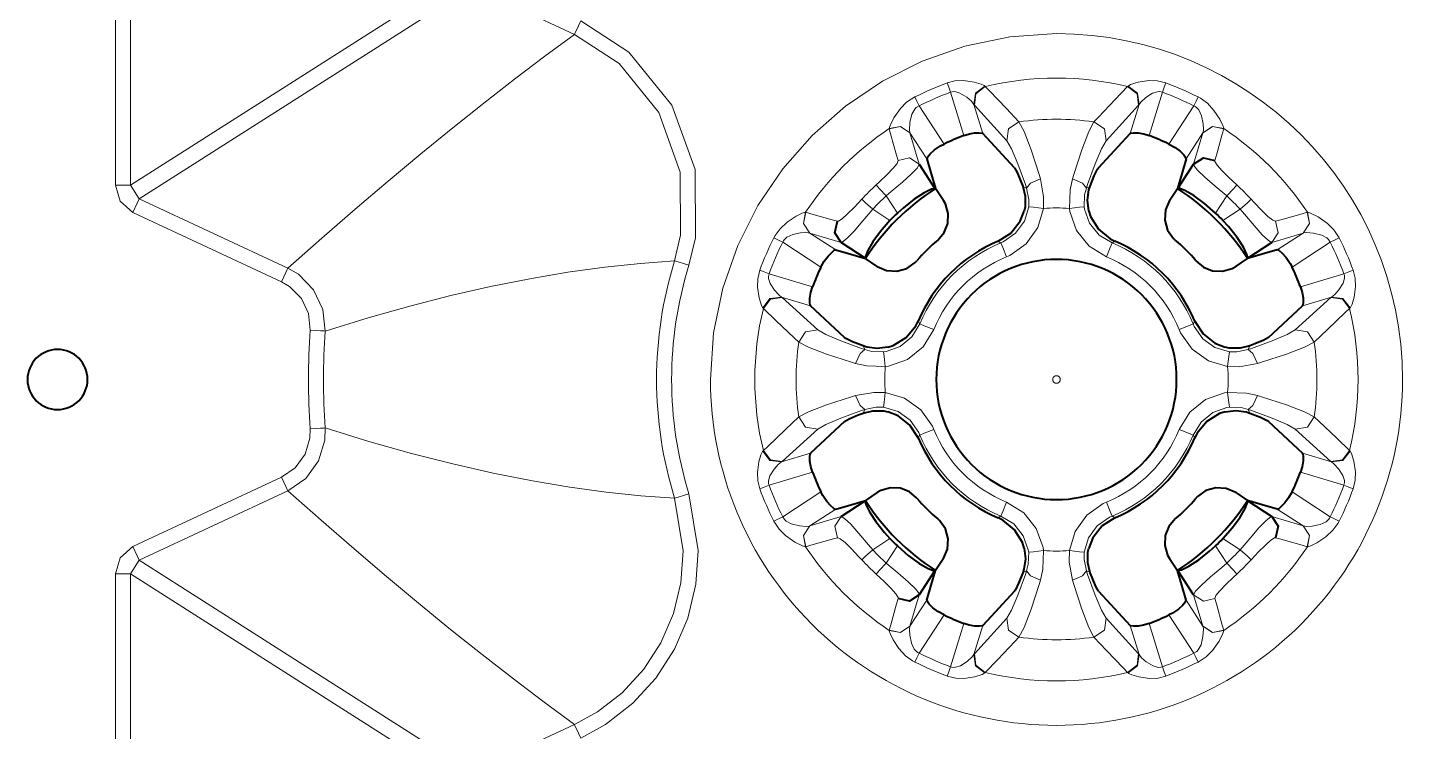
# Model space of a CAD drawing. Header units: millimetres. Extents: x 0 to 2941, y -405 to 1422.
# Drawn here: x 1130.6 to 1222.1, y 1029.7 to 1076.6 of the extents above; entities that cross this region are included whole.
import ezdxf

# ---------------------------------------------------------------- set-up
doc = ezdxf.new("R2010")
doc.units = ezdxf.units.MM
doc.layers.add('FINE', color=9, linetype='Continuous')
doc.layers.add('OUTLINE', color=7, linetype='Continuous')

msp = doc.modelspace()

# ---------------------------------------------------------------- linework, layer by layer
at = {"layer": 'FINE', "lineweight": 9}
for p, q in [((1137.42, 1066.131), (1159.592, 1080.256)), ((1137.42, 1079.247), (1137.42, 1066.131)), ((1160.168, 1079.352), (1137.996, 1065.227)), ((1166.972, 1076.179), (1160.168, 1079.352)), ((1136.422, 1066.131), (1136.422, 1079.08)), ((1192.901, 1069.438), (1192.019, 1072.323)), ((1194.295, 1072.736), (1194.33, 1072.704)), ((1203.803, 1072.704), (1203.838, 1072.736)), ((1206.114, 1072.323), (1205.232, 1069.438)), ((1193.573, 1071.501), (1194.165, 1069.566)), ((1193.61, 1071.456), (1193.573, 1071.501)), ((1195.76, 1069.08), (1193.61, 1071.456)), ((1204.523, 1071.456), (1202.373, 1069.08)), ((1203.969, 1069.566), (1204.56, 1071.501)), ((1204.56, 1071.501), (1204.523, 1071.456)), ((1187.93, 1069.886), (1187.928, 1069.898)), ((1190.434, 1067.887), (1189.314, 1069.611)), ((1189.314, 1069.611), (1189.936, 1067.524)), ((1208.819, 1069.611), (1207.699, 1067.887)), ((1208.197, 1067.524), (1208.819, 1069.611)), ((1208.819, 1069.611), (1208.823, 1069.622)), ((1137.42, 1066.131), (1137.996, 1065.227)), ((1137.996, 1065.227), (1147.9, 1060.609)), ((1147.478, 1059.704), (1137.575, 1064.322)), ((1215.762, 1064.327), (1215.774, 1064.329)), ((1182.646, 1062.943), (1184.371, 1061.823)), ((1215.487, 1062.943), (1213.4, 1062.321)), ((1213.763, 1061.823), (1215.487, 1062.943)), ((1215.498, 1062.947), (1215.487, 1062.943)), ((1183.384, 1060.677), (1180.841, 1062.329)), ((1179.934, 1060.238), (1182.819, 1059.355)), ((1215.314, 1059.355), (1218.199, 1060.238)), ((1182.691, 1058.093), (1180.756, 1058.684)), ((1180.756, 1058.684), (1180.801, 1058.647)), ((1180.801, 1058.647), (1183.177, 1056.497)), ((1214.956, 1056.497), (1217.332, 1058.647)), ((1217.377, 1058.684), (1215.442, 1058.093)), ((1217.332, 1058.647), (1217.377, 1058.684)), ((1183.177, 1049.884), (1180.801, 1047.733)), ((1179.521, 1048.419), (1179.553, 1048.454)), ((1180.756, 1047.697), (1182.691, 1048.288)), ((1215.442, 1048.288), (1217.377, 1047.697)), ((1218.58, 1048.454), (1218.612, 1048.419)), ((1180.801, 1047.733), (1180.756, 1047.697)), ((1137.575, 1042.059), (1147.478, 1046.677)), ((1182.819, 1047.025), (1179.934, 1046.143)), ((1218.199, 1046.143), (1215.314, 1047.025)), ((1147.9, 1045.772), (1137.996, 1041.154)), ((1180.841, 1044.052), (1183.384, 1045.703)), ((1184.371, 1044.558), (1182.646, 1043.438)), ((1215.487, 1043.438), (1213.763, 1044.558)), ((1182.646, 1043.438), (1184.733, 1044.06)), ((1213.4, 1044.06), (1215.487, 1043.438)), ((1187.983, 1042.598), (1186.833, 1041.851)), ((1182.371, 1042.054), (1182.359, 1042.051)), ((1187.727, 1040.957), (1188.474, 1042.107)), ((1215.774, 1042.051), (1215.762, 1042.054)), ((1137.996, 1041.154), (1137.42, 1040.249)), ((1137.996, 1041.154), (1160.168, 1027.029)), ((1136.422, 1027.3), (1136.422, 1040.249)), ((1159.592, 1026.124), (1137.42, 1040.249)), ((1137.42, 1040.249), (1137.42, 1027.134)), ((1189.314, 1036.77), (1190.434, 1038.494)), ((1191.579, 1037.508), (1189.928, 1034.964)), ((1193.61, 1034.925), (1195.76, 1037.301)), ((1202.373, 1037.301), (1204.523, 1034.925)), ((1208.206, 1034.964), (1206.554, 1037.508)), ((1192.019, 1034.058), (1192.901, 1036.943)), ((1194.165, 1036.815), (1193.573, 1034.88)), ((1204.56, 1034.88), (1203.969, 1036.815)), ((1205.232, 1036.943), (1206.114, 1034.058)), ((1193.573, 1034.88), (1193.61, 1034.925)), ((1204.523, 1034.925), (1204.56, 1034.88))]:
    msp.add_line(p, q, dxfattribs=at)
for points in [[(1167.394, 1077.084), (1167.238, 1076.749), (1167.104, 1076.462), (1167.011, 1076.262), (1166.972, 1076.179)], [(1167.394, 1077.084), (1170.606, 1074.987), (1173.47, 1071.456), (1175.003, 1067.177), (1175.033, 1062.634), (1174.6, 1060.797)], [(1147.9, 1060.609), (1150.159, 1062.605), (1152.388, 1064.537), (1154.585, 1066.406), (1156.751, 1068.211), (1158.886, 1069.953), (1160.953, 1071.602), (1162.989, 1073.189), (1164.996, 1074.715), (1166.972, 1076.179)], [(1173.646, 1061.094), (1174.048, 1062.795), (1174.02, 1067.003), (1172.601, 1070.966), (1169.948, 1074.237), (1166.973, 1076.179)], [(1191.791, 1072.943), (1192.308, 1073.074), (1192.868, 1073.1), (1193.592, 1073.001), (1194.049, 1072.866), (1194.262, 1072.764), (1194.295, 1072.736)], [(1192.019, 1072.323), (1191.897, 1072.654), (1191.791, 1072.943)], [(1203.838, 1072.736), (1204.003, 1072.833), (1204.512, 1072.994), (1205.225, 1073.098), (1205.766, 1073.081), (1206.342, 1072.943)], [(1206.114, 1072.323), (1206.236, 1072.654), (1206.342, 1072.943)], [(1187.928, 1069.898), (1187.987, 1070.106), (1188.24, 1070.608), (1188.678, 1071.235), (1189.092, 1071.652), (1189.631, 1072.008)], [(1189.928, 1071.416), (1189.769, 1071.732), (1189.631, 1072.008)], [(1193.573, 1071.501), (1193.4, 1071.718), (1193.098, 1071.985), (1192.641, 1072.27), (1192.307, 1072.364), (1192.121, 1072.354), (1192.019, 1072.323)], [(1193.573, 1071.501), (1193.674, 1072.262), (1194.295, 1072.736)], [(1193.61, 1071.456), (1193.706, 1072.228), (1194.33, 1072.704)], [(1194.33, 1072.704), (1194.608, 1072.415), (1195.731, 1071.238), (1196.571, 1070.346)], [(1201.562, 1070.346), (1201.848, 1070.651), (1202.98, 1071.846), (1203.803, 1072.704)], [(1203.803, 1072.704), (1204.427, 1072.228), (1204.523, 1071.456)], [(1204.56, 1071.501), (1204.459, 1072.262), (1203.838, 1072.736)], [(1206.114, 1072.323), (1205.935, 1072.365), (1205.792, 1072.36), (1205.467, 1072.258), (1205.016, 1071.97), (1204.679, 1071.659), (1204.56, 1071.501)], [(1208.206, 1071.416), (1208.364, 1071.732), (1208.502, 1072.008)], [(1208.502, 1072.008), (1208.661, 1071.922), (1209.112, 1071.592), (1209.552, 1071.115), (1209.942, 1070.522), (1210.143, 1070.114), (1210.204, 1069.92), (1210.205, 1069.898)], [(1189.928, 1071.416), (1189.734, 1071.298), (1189.627, 1071.188), (1189.444, 1070.854), (1189.313, 1070.301), (1189.285, 1069.83), (1189.305, 1069.638), (1189.31, 1069.622), (1189.314, 1069.611)], [(1208.823, 1069.622), (1208.848, 1069.838), (1208.83, 1070.222), (1208.724, 1070.752), (1208.54, 1071.142), (1208.379, 1071.315), (1208.3, 1071.369), (1208.206, 1071.416)], [(1189.31, 1069.622), (1188.679, 1070.041), (1187.928, 1069.898)], [(1195.76, 1069.08), (1195.881, 1069.89), (1196.571, 1070.346)], [(1196.571, 1070.346), (1196.906, 1069.707), (1197.372, 1068.497), (1197.915, 1066.835), (1197.998, 1066.563), (1198.212, 1065.359), (1198.202, 1064.585)], [(1200.135, 1066.563), (1200.218, 1066.835), (1200.762, 1068.497), (1201.227, 1069.707), (1201.562, 1070.346)], [(1201.562, 1070.346), (1202.252, 1069.89), (1202.373, 1069.08)], [(1208.823, 1069.622), (1209.454, 1070.041), (1210.205, 1069.898)], [(1189.314, 1069.611), (1188.683, 1070.032), (1187.93, 1069.886)], [(1188.522, 1067.778), (1188.422, 1068.133), (1188.026, 1069.546), (1187.93, 1069.886)], [(1208.819, 1069.611), (1209.45, 1070.032), (1210.203, 1069.886)], [(1197.071, 1065.942), (1196.994, 1066.168), (1196.492, 1067.547), (1196.066, 1068.551), (1195.76, 1069.08)], [(1202.373, 1069.08), (1202.067, 1068.551), (1201.641, 1067.547), (1201.139, 1066.168), (1201.062, 1065.942), (1201.254, 1066.033), (1201.306, 1066.057)], [(1187.058, 1066.146), (1187.287, 1066.36), (1187.792, 1066.844), (1188.2, 1067.265), (1188.456, 1067.584), (1188.522, 1067.778)], [(1189.936, 1067.524), (1189.814, 1067.294), (1189.422, 1066.888), (1188.813, 1066.34), (1188.065, 1065.705), (1187.727, 1065.424)], [(1189.936, 1067.524), (1189.287, 1067.948), (1188.522, 1067.778)], [(1210.406, 1065.424), (1209.627, 1066.077), (1208.949, 1066.668), (1208.456, 1067.14), (1208.214, 1067.449), (1208.197, 1067.524)], [(1197.998, 1066.563), (1197.336, 1066.26), (1197.071, 1065.942)], [(1199.931, 1064.585), (1199.971, 1065.834), (1200.135, 1066.563)], [(1200.135, 1066.563), (1200.797, 1066.26), (1201.062, 1065.942)], [(1136.422, 1066.131), (1137.108, 1066.131), (1137.42, 1066.131)], [(1137.575, 1064.322), (1136.734, 1065.059), (1136.422, 1066.131)], [(1187.727, 1065.424), (1187.29, 1065.896), (1187.058, 1066.146)], [(1196.827, 1066.057), (1196.878, 1066.033), (1197.071, 1065.942)], [(1197.215, 1064.701), (1197.227, 1065.186), (1197.071, 1065.942)], [(1201.062, 1065.942), (1200.942, 1065.484), (1200.918, 1064.701), (1200.941, 1064.539), (1201.275, 1063.595), (1201.907, 1062.813), (1202.764, 1062.285)], [(1210.406, 1065.424), (1210.843, 1065.896), (1211.075, 1066.146)], [(1137.575, 1064.322), (1137.865, 1064.944), (1137.996, 1065.227)], [(1184.479, 1063.735), (1184.545, 1063.739), (1184.796, 1063.889), (1185.162, 1064.216), (1185.614, 1064.672), (1186.11, 1065.199)], [(1186.833, 1064.53), (1186.361, 1064.967), (1186.11, 1065.199)], [(1195.369, 1062.285), (1195.527, 1062.354), (1196.349, 1062.927), (1196.934, 1063.74), (1197.215, 1064.701)], [(1198.202, 1064.585), (1197.826, 1063.304), (1197.048, 1062.221), (1195.955, 1061.455), (1195.744, 1061.362)], [(1198.202, 1064.585), (1197.54, 1064.663), (1197.215, 1064.701)], [(1199.931, 1064.585), (1200.593, 1064.663), (1200.918, 1064.701)], [(1202.389, 1061.362), (1201.249, 1062.067), (1200.408, 1063.111), (1199.962, 1064.37), (1199.931, 1064.585)], [(1211.3, 1064.53), (1211.772, 1064.967), (1212.023, 1065.199)], [(1212.023, 1065.199), (1212.236, 1064.97), (1212.72, 1064.465), (1213.141, 1064.057), (1213.46, 1063.801), (1213.654, 1063.735), (1214.009, 1063.835), (1215.422, 1064.231), (1215.762, 1064.327)], [(1180.249, 1062.626), (1180.336, 1062.785), (1180.666, 1063.236), (1181.142, 1063.676), (1181.735, 1064.066), (1182.143, 1064.266), (1182.337, 1064.328), (1182.359, 1064.329)], [(1182.359, 1064.329), (1182.216, 1063.578), (1182.636, 1062.947)], [(1182.646, 1062.943), (1182.225, 1063.574), (1182.371, 1064.327)], [(1182.359, 1064.329), (1182.371, 1064.327), (1182.722, 1064.228), (1184.135, 1063.832), (1184.479, 1063.735)], [(1186.833, 1064.53), (1186.18, 1063.751), (1185.589, 1063.073), (1185.117, 1062.58), (1184.808, 1062.338), (1184.733, 1062.321)], [(1213.4, 1062.321), (1213.17, 1062.443), (1212.764, 1062.835), (1212.217, 1063.444), (1211.581, 1064.192), (1211.3, 1064.53)], [(1213.4, 1062.321), (1213.824, 1062.97), (1213.654, 1063.735)], [(1215.487, 1062.943), (1215.908, 1063.574), (1215.762, 1064.327)], [(1215.498, 1062.947), (1215.917, 1063.578), (1215.774, 1064.329)], [(1215.774, 1064.329), (1215.982, 1064.27), (1216.484, 1064.017), (1217.111, 1063.579), (1217.529, 1063.165), (1217.884, 1062.626)], [(1182.636, 1062.947), (1182.419, 1062.972), (1182.035, 1062.953), (1181.505, 1062.848), (1181.115, 1062.664), (1180.942, 1062.503), (1180.888, 1062.424), (1180.841, 1062.329)], [(1184.733, 1062.321), (1182.646, 1062.943), (1182.636, 1062.947)], [(1217.292, 1062.329), (1217.174, 1062.523), (1217.064, 1062.63), (1216.73, 1062.813), (1216.177, 1062.944), (1215.706, 1062.972), (1215.514, 1062.952), (1215.498, 1062.947)], [(1180.249, 1062.626), (1180.525, 1062.488), (1180.841, 1062.329)], [(1195.369, 1062.285), (1195.345, 1062.3), (1195.182, 1062.405)], [(1195.744, 1061.362), (1195.49, 1061.988), (1195.369, 1062.285)], [(1202.389, 1061.362), (1202.643, 1061.988), (1202.764, 1062.285)], [(1202.951, 1062.405), (1202.788, 1062.3), (1202.764, 1062.285)], [(1217.292, 1062.329), (1217.609, 1062.488), (1217.884, 1062.626)], [(1173.646, 1061.094), (1171.366, 1060.927), (1168.996, 1060.675), (1166.541, 1060.335), (1164.002, 1059.905), (1161.384, 1059.382), (1158.738, 1058.778), (1156.021, 1058.083), (1153.234, 1057.295), (1150.381, 1056.415)], [(1174.6, 1060.798), (1174.247, 1060.907), (1173.944, 1061.001), (1173.734, 1061.067), (1173.646, 1061.094)], [(1147.478, 1059.704), (1147.634, 1060.038), (1147.768, 1060.326), (1147.861, 1060.525), (1147.9, 1060.609)], [(1147.9, 1060.609), (1148.6, 1060.198), (1149.615, 1059.165), (1150.232, 1057.855), (1150.381, 1056.415)], [(1179.553, 1057.927), (1179.521, 1057.962), (1179.423, 1058.127), (1179.263, 1058.636), (1179.159, 1059.349), (1179.176, 1059.889), (1179.314, 1060.466)], [(1179.314, 1060.466), (1179.603, 1060.36), (1179.934, 1060.238)], [(1179.934, 1060.238), (1179.892, 1060.059), (1179.896, 1059.916), (1179.999, 1059.591), (1180.287, 1059.14), (1180.598, 1058.803), (1180.756, 1058.684)], [(1217.377, 1058.684), (1217.594, 1058.857), (1217.861, 1059.159), (1218.146, 1059.616), (1218.24, 1059.95), (1218.231, 1060.136), (1218.199, 1060.238)], [(1218.82, 1060.466), (1218.531, 1060.36), (1218.199, 1060.238)], [(1218.82, 1060.466), (1218.95, 1059.949), (1218.976, 1059.389), (1218.877, 1058.665), (1218.743, 1058.208), (1218.64, 1057.996), (1218.612, 1057.962), (1218.58, 1057.927)], [(1149.385, 1056.481), (1149.271, 1057.588), (1148.797, 1058.595), (1148.016, 1059.388), (1147.478, 1059.704)], [(1179.521, 1057.962), (1179.995, 1058.583), (1180.756, 1058.684)], [(1179.553, 1057.927), (1180.029, 1058.551), (1180.801, 1058.647)], [(1218.58, 1057.927), (1218.104, 1058.551), (1217.332, 1058.647)], [(1218.612, 1057.962), (1218.138, 1058.583), (1217.377, 1058.684)], [(1181.911, 1055.686), (1181.606, 1055.972), (1180.411, 1057.104), (1179.553, 1057.927)], [(1218.58, 1057.927), (1218.291, 1057.649), (1217.114, 1056.526), (1216.222, 1055.686)], [(1149.385, 1056.481), (1149.753, 1056.456), (1150.07, 1056.435), (1150.289, 1056.421), (1150.381, 1056.415)], [(1181.911, 1055.686), (1182.367, 1056.376), (1183.177, 1056.497)], [(1183.177, 1056.497), (1183.705, 1056.191), (1184.71, 1055.765), (1186.089, 1055.263), (1186.315, 1055.186), (1186.224, 1055.378), (1186.2, 1055.43)], [(1187.556, 1055.042), (1187.718, 1055.065), (1188.662, 1055.399), (1189.444, 1056.031), (1189.972, 1056.888)], [(1189.852, 1057.075), (1189.957, 1056.912), (1189.972, 1056.888)], [(1190.895, 1056.513), (1190.269, 1056.767), (1189.972, 1056.888)], [(1207.238, 1056.513), (1207.864, 1056.767), (1208.161, 1056.888)], [(1210.461, 1054.055), (1209.181, 1054.431), (1208.097, 1055.209), (1207.331, 1056.303), (1207.238, 1056.513)], [(1208.161, 1056.888), (1208.177, 1056.912), (1208.281, 1057.075)], [(1208.161, 1056.888), (1208.23, 1056.73), (1208.804, 1055.908), (1209.616, 1055.323), (1210.577, 1055.042), (1211.062, 1055.03), (1211.818, 1055.186)], [(1211.818, 1055.186), (1212.044, 1055.263), (1213.423, 1055.765), (1214.428, 1056.191), (1214.956, 1056.497)], [(1216.222, 1055.686), (1215.766, 1056.376), (1214.956, 1056.497)], [(1187.672, 1054.055), (1186.423, 1054.096), (1185.694, 1054.259), (1185.422, 1054.342), (1183.76, 1054.885), (1182.55, 1055.351), (1181.911, 1055.686)], [(1216.222, 1055.686), (1215.583, 1055.351), (1214.373, 1054.885), (1212.711, 1054.342), (1212.439, 1054.259), (1211.235, 1054.045), (1210.461, 1054.055)], [(1211.933, 1055.43), (1211.909, 1055.378), (1211.818, 1055.186)], [(1185.694, 1054.259), (1185.997, 1054.921), (1186.315, 1055.186)], [(1186.315, 1055.186), (1186.773, 1055.066), (1187.556, 1055.042)], [(1187.672, 1054.055), (1187.594, 1054.717), (1187.556, 1055.042)], [(1210.461, 1054.055), (1210.539, 1054.717), (1210.577, 1055.042)], [(1212.439, 1054.259), (1212.137, 1054.921), (1211.818, 1055.186)], [(1181.911, 1050.695), (1182.55, 1051.03), (1183.76, 1051.496), (1185.422, 1052.039), (1185.694, 1052.122)], [(1185.694, 1052.122), (1186.898, 1052.335), (1187.672, 1052.326)], [(1185.694, 1052.122), (1185.997, 1051.46), (1186.315, 1051.195)], [(1187.672, 1052.326), (1187.594, 1051.664), (1187.556, 1051.339)], [(1187.672, 1052.326), (1188.953, 1051.95), (1190.036, 1051.171), (1190.802, 1050.078), (1190.895, 1049.868)], [(1207.238, 1049.868), (1207.944, 1051.008), (1208.987, 1051.849), (1210.246, 1052.295), (1210.461, 1052.326)], [(1210.461, 1052.326), (1210.539, 1051.664), (1210.577, 1051.339)], [(1210.461, 1052.326), (1211.71, 1052.285), (1212.439, 1052.122), (1212.711, 1052.039), (1214.373, 1051.496), (1215.583, 1051.03), (1216.222, 1050.695)], [(1212.439, 1052.122), (1212.137, 1051.46), (1211.818, 1051.195)], [(1186.315, 1051.195), (1186.089, 1051.118), (1184.71, 1050.616), (1183.705, 1050.19), (1183.177, 1049.884)], [(1186.2, 1050.951), (1186.224, 1051.003), (1186.315, 1051.195)], [(1189.972, 1049.493), (1189.903, 1049.651), (1189.329, 1050.473), (1188.517, 1051.058), (1187.556, 1051.339), (1187.071, 1051.351), (1186.315, 1051.195)], [(1211.818, 1051.195), (1211.36, 1051.315), (1210.577, 1051.339), (1210.416, 1051.316), (1209.471, 1050.982), (1208.689, 1050.35), (1208.161, 1049.493)], [(1211.818, 1051.195), (1211.909, 1051.003), (1211.933, 1050.951)], [(1214.956, 1049.884), (1214.428, 1050.19), (1213.423, 1050.616), (1212.044, 1051.118), (1211.818, 1051.195)], [(1150.381, 1049.966), (1150.358, 1049.155), (1149.942, 1047.768), (1149.091, 1046.596), (1147.9, 1045.772)], [(1149.385, 1049.9), (1149.753, 1049.925), (1150.07, 1049.946), (1150.289, 1049.96), (1150.381, 1049.966)], [(1150.381, 1049.966), (1153.285, 1049.071), (1156.121, 1048.271), (1158.884, 1047.567), (1161.574, 1046.958), (1164.186, 1046.442), (1166.674, 1046.026), (1169.082, 1045.696), (1171.407, 1045.45), (1173.646, 1045.287)], [(1179.553, 1048.454), (1179.842, 1048.732), (1181.019, 1049.855), (1181.911, 1050.695)], [(1181.911, 1050.695), (1182.367, 1050.005), (1183.177, 1049.884)], [(1216.222, 1050.695), (1215.766, 1050.005), (1214.956, 1049.884)], [(1216.222, 1050.695), (1216.527, 1050.408), (1217.722, 1049.277), (1218.58, 1048.454)], [(1147.478, 1046.677), (1148.394, 1047.31), (1149.048, 1048.211), (1149.367, 1049.277), (1149.385, 1049.9)], [(1189.972, 1049.493), (1189.957, 1049.469), (1189.852, 1049.305)], [(1190.895, 1049.868), (1190.269, 1049.614), (1189.972, 1049.493)], [(1207.238, 1049.868), (1207.864, 1049.614), (1208.161, 1049.493)], [(1208.281, 1049.305), (1208.177, 1049.469), (1208.161, 1049.493)], [(1217.377, 1047.697), (1217.332, 1047.733), (1214.956, 1049.884)], [(1179.314, 1045.915), (1179.183, 1046.432), (1179.157, 1046.992), (1179.256, 1047.715), (1179.391, 1048.173), (1179.493, 1048.385), (1179.521, 1048.419)], [(1179.521, 1048.419), (1179.995, 1047.798), (1180.756, 1047.697)], [(1179.553, 1048.454), (1180.029, 1047.83), (1180.801, 1047.733)], [(1218.58, 1048.454), (1218.104, 1047.83), (1217.332, 1047.733)], [(1218.612, 1048.419), (1218.138, 1047.798), (1217.377, 1047.697)], [(1218.612, 1048.419), (1218.71, 1048.254), (1218.87, 1047.745), (1218.974, 1047.032), (1218.958, 1046.492), (1218.82, 1045.915)], [(1180.756, 1047.697), (1180.539, 1047.523), (1180.272, 1047.222), (1179.987, 1046.765), (1179.893, 1046.431), (1179.903, 1046.245), (1179.934, 1046.143)], [(1218.199, 1046.143), (1218.241, 1046.322), (1218.237, 1046.465), (1218.134, 1046.79), (1217.846, 1047.241), (1217.535, 1047.578), (1217.377, 1047.697)], [(1147.478, 1046.677), (1147.634, 1046.342), (1147.768, 1046.055), (1147.861, 1045.856), (1147.9, 1045.772)], [(1166.972, 1030.202), (1164.96, 1031.693), (1162.916, 1033.249), (1160.841, 1034.868), (1158.735, 1036.55), (1156.597, 1038.296), (1154.468, 1040.073), (1152.309, 1041.911), (1150.119, 1043.811), (1147.9, 1045.772)], [(1174.6, 1045.583), (1175.208, 1041.796), (1175.06, 1039.552), (1174.522, 1037.301), (1173.639, 1035.234), (1172.386, 1033.29), (1170.869, 1031.632), (1169.044, 1030.211), (1167.394, 1029.297)], [(1174.6, 1045.583), (1174.247, 1045.474), (1173.944, 1045.38), (1173.734, 1045.314), (1173.646, 1045.287)], [(1179.314, 1045.915), (1179.603, 1046.021), (1179.934, 1046.143)], [(1218.82, 1045.915), (1218.531, 1046.021), (1218.199, 1046.143)], [(1166.972, 1030.202), (1168.501, 1031.049), (1170.147, 1032.323), (1171.597, 1033.9), (1172.729, 1035.647), (1173.575, 1037.616), (1174.064, 1039.64), (1174.211, 1041.779), (1173.646, 1045.287)], [(1195.744, 1045.019), (1195.49, 1044.393), (1195.369, 1044.096)], [(1195.744, 1045.019), (1196.884, 1044.313), (1197.725, 1043.27), (1198.171, 1042.011), (1198.202, 1041.796)], [(1199.931, 1041.796), (1200.307, 1043.076), (1201.086, 1044.16), (1202.179, 1044.926), (1202.389, 1045.019)], [(1202.389, 1045.019), (1202.643, 1044.393), (1202.764, 1044.096)], [(1180.841, 1044.052), (1180.525, 1043.893), (1180.249, 1043.755)], [(1182.359, 1042.051), (1182.151, 1042.111), (1181.649, 1042.364), (1181.022, 1042.801), (1180.604, 1043.216), (1180.249, 1043.755)], [(1180.841, 1044.052), (1180.959, 1043.858), (1181.069, 1043.751), (1181.403, 1043.567), (1181.956, 1043.437), (1182.427, 1043.409), (1182.619, 1043.429), (1182.636, 1043.434), (1182.646, 1043.438)], [(1184.733, 1044.06), (1184.309, 1043.411), (1184.479, 1042.646)], [(1184.733, 1044.06), (1184.963, 1043.938), (1185.369, 1043.546), (1185.917, 1042.937), (1186.552, 1042.189), (1186.833, 1041.851)], [(1195.182, 1043.976), (1195.345, 1044.081), (1195.369, 1044.096)], [(1197.071, 1040.439), (1197.191, 1040.897), (1197.215, 1041.68), (1197.192, 1041.841), (1196.858, 1042.786), (1196.226, 1043.568), (1195.369, 1044.096)], [(1202.764, 1044.096), (1202.606, 1044.027), (1201.784, 1043.453), (1201.199, 1042.641), (1200.918, 1041.68), (1200.906, 1041.195), (1201.062, 1040.439)], [(1202.764, 1044.096), (1202.788, 1044.081), (1202.951, 1043.976)], [(1211.3, 1041.851), (1211.953, 1042.63), (1212.544, 1043.308), (1213.016, 1043.801), (1213.325, 1044.043), (1213.4, 1044.06)], [(1215.487, 1043.438), (1215.498, 1043.434), (1215.714, 1043.409), (1216.098, 1043.427), (1216.628, 1043.533), (1217.018, 1043.716), (1217.191, 1043.878), (1217.245, 1043.957), (1217.292, 1044.052)], [(1217.884, 1043.755), (1217.798, 1043.596), (1217.468, 1043.145), (1216.991, 1042.705), (1216.398, 1042.315), (1215.99, 1042.114), (1215.796, 1042.053), (1215.774, 1042.051)], [(1217.884, 1043.755), (1217.609, 1043.893), (1217.292, 1044.052)], [(1182.636, 1043.434), (1182.216, 1042.803), (1182.359, 1042.051)], [(1182.646, 1043.438), (1182.225, 1042.807), (1182.371, 1042.054)], [(1184.479, 1042.646), (1184.124, 1042.546), (1182.711, 1042.149), (1182.371, 1042.054)], [(1186.11, 1041.182), (1185.897, 1041.41), (1185.413, 1041.916), (1184.993, 1042.324), (1184.673, 1042.579), (1184.479, 1042.646)], [(1215.762, 1042.054), (1215.411, 1042.153), (1213.998, 1042.549), (1213.654, 1042.646), (1213.588, 1042.642), (1213.338, 1042.492), (1212.971, 1042.165), (1212.519, 1041.709), (1212.023, 1041.182)], [(1215.487, 1043.438), (1215.908, 1042.807), (1215.762, 1042.054)], [(1215.774, 1042.051), (1215.917, 1042.803), (1215.498, 1043.434)], [(1136.422, 1040.249), (1136.734, 1041.322), (1137.575, 1042.059)], [(1137.575, 1042.059), (1137.865, 1041.437), (1137.996, 1041.154)], [(1186.833, 1041.851), (1186.361, 1041.414), (1186.11, 1041.182)], [(1198.202, 1041.796), (1198.162, 1040.547), (1197.998, 1039.818), (1197.915, 1039.546), (1197.372, 1037.884), (1196.906, 1036.674), (1196.571, 1036.035)], [(1198.202, 1041.796), (1197.54, 1041.718), (1197.215, 1041.68)], [(1200.135, 1039.818), (1199.921, 1041.022), (1199.931, 1041.796)], [(1199.931, 1041.796), (1200.593, 1041.718), (1200.918, 1041.68)], [(1211.3, 1041.851), (1211.772, 1041.414), (1212.023, 1041.182)], [(1187.727, 1040.957), (1187.29, 1040.485), (1187.058, 1040.234)], [(1187.727, 1040.957), (1188.506, 1040.304), (1189.184, 1039.713), (1189.677, 1039.241), (1189.919, 1038.932), (1189.936, 1038.857)], [(1208.197, 1038.857), (1208.319, 1039.087), (1208.711, 1039.493), (1209.32, 1040.04), (1210.068, 1040.676), (1210.406, 1040.957)], [(1210.406, 1040.957), (1210.843, 1040.485), (1211.075, 1040.234)], [(1136.422, 1040.249), (1137.108, 1040.249), (1137.42, 1040.249)], [(1188.522, 1038.603), (1188.518, 1038.669), (1188.368, 1038.92), (1188.041, 1039.286), (1187.585, 1039.738), (1187.058, 1040.234)], [(1195.76, 1037.301), (1196.066, 1037.829), (1196.492, 1038.834), (1196.994, 1040.213), (1197.071, 1040.439)], [(1197.071, 1040.439), (1196.878, 1040.348), (1196.827, 1040.324)], [(1197.998, 1039.818), (1197.336, 1040.12), (1197.071, 1040.439)], [(1200.135, 1039.818), (1200.797, 1040.12), (1201.062, 1040.439)], [(1201.306, 1040.324), (1201.254, 1040.348), (1201.062, 1040.439), (1201.139, 1040.213), (1201.641, 1038.834), (1202.067, 1037.829), (1202.373, 1037.301)], [(1211.075, 1040.234), (1210.847, 1040.021), (1210.341, 1039.537), (1209.933, 1039.116), (1209.677, 1038.797), (1209.611, 1038.603), (1209.711, 1038.248), (1210.107, 1036.835), (1210.203, 1036.495), (1210.205, 1036.483)], [(1201.562, 1036.035), (1201.227, 1036.674), (1200.762, 1037.884), (1200.218, 1039.546), (1200.135, 1039.818)], [(1187.928, 1036.483), (1187.93, 1036.495), (1188.029, 1036.846), (1188.425, 1038.259), (1188.522, 1038.603)], [(1189.936, 1038.857), (1189.314, 1036.77), (1189.31, 1036.759)], [(1207.699, 1038.494), (1208.819, 1036.77), (1208.197, 1038.857)], [(1208.197, 1038.857), (1208.847, 1038.433), (1209.611, 1038.603)], [(1196.571, 1036.035), (1195.881, 1036.491), (1195.76, 1037.301)], [(1202.373, 1037.301), (1202.252, 1036.491), (1201.562, 1036.035)], [(1189.31, 1036.759), (1188.679, 1036.34), (1187.928, 1036.483)], [(1189.631, 1034.373), (1189.473, 1034.459), (1189.021, 1034.789), (1188.581, 1035.266), (1188.191, 1035.859), (1187.991, 1036.267), (1187.929, 1036.461), (1187.928, 1036.483)], [(1189.314, 1036.77), (1188.683, 1036.349), (1187.93, 1036.495)], [(1189.31, 1036.759), (1189.285, 1036.543), (1189.303, 1036.159), (1189.409, 1035.629), (1189.593, 1035.239), (1189.754, 1035.066), (1189.833, 1035.012), (1189.928, 1034.964)], [(1208.206, 1034.964), (1208.399, 1035.083), (1208.506, 1035.193), (1208.689, 1035.527), (1208.82, 1036.08), (1208.848, 1036.551), (1208.828, 1036.743), (1208.823, 1036.759), (1208.819, 1036.77)], [(1210.205, 1036.483), (1210.146, 1036.275), (1209.893, 1035.773), (1209.455, 1035.146), (1209.041, 1034.728), (1208.502, 1034.373)], [(1208.819, 1036.77), (1209.45, 1036.349), (1210.203, 1036.495)], [(1208.823, 1036.759), (1209.454, 1036.34), (1210.205, 1036.483)], [(1189.928, 1034.964), (1189.769, 1034.648), (1189.631, 1034.373)], [(1192.019, 1034.058), (1192.198, 1034.015), (1192.341, 1034.02), (1192.666, 1034.123), (1193.117, 1034.411), (1193.454, 1034.722), (1193.573, 1034.88)], [(1193.573, 1034.88), (1193.674, 1034.119), (1194.295, 1033.645)], [(1194.33, 1033.677), (1193.706, 1034.153), (1193.61, 1034.925)], [(1204.523, 1034.925), (1204.427, 1034.153), (1203.803, 1033.677)], [(1204.56, 1034.88), (1204.459, 1034.119), (1203.838, 1033.645)], [(1204.56, 1034.88), (1204.734, 1034.663), (1205.035, 1034.396), (1205.492, 1034.111), (1205.826, 1034.016), (1206.012, 1034.026), (1206.114, 1034.058)], [(1208.206, 1034.964), (1208.364, 1034.648), (1208.502, 1034.373)], [(1192.019, 1034.058), (1191.897, 1033.726), (1191.791, 1033.438)], [(1194.33, 1033.677), (1194.295, 1033.645), (1194.13, 1033.547), (1193.621, 1033.387), (1192.908, 1033.283), (1192.368, 1033.3), (1191.791, 1033.438)], [(1206.342, 1033.438), (1205.825, 1033.307), (1205.265, 1033.281), (1204.541, 1033.38), (1204.084, 1033.515), (1203.872, 1033.617), (1203.838, 1033.645), (1203.803, 1033.677)], [(1206.114, 1034.058), (1206.236, 1033.726), (1206.342, 1033.438)], [(1159.592, 1026.124), (1159.749, 1026.66), (1160.168, 1027.029), (1166.972, 1030.202)], [(1167.394, 1029.297), (1167.238, 1029.632), (1167.104, 1029.919), (1167.011, 1030.119), (1166.972, 1030.202)]]:
    msp.add_lwpolyline(points, dxfattribs=at)
for points in [[(1176.032, 1053.19, 0.414214), (1199.067, 1030.156, 0.414215), (1222.101, 1053.19, 0.414212), (1199.067, 1076.225), (1195.959, 1076.013), (1192.973, 1075.396), (1190.136, 1074.403), (1187.478, 1073.061), (1185.027, 1071.4), (1182.811, 1069.446), (1180.857, 1067.23), (1179.196, 1064.779), (1177.854, 1062.121), (1176.861, 1059.284), (1176.244, 1056.298)], [(1199.321, 1053.19, 0.414114), (1199.067, 1053.445, 0.414313), (1198.813, 1053.19, 0.414114), (1199.067, 1052.936, 0.414313)]]:
    msp.add_lwpolyline(points, format="xyb", close=True, dxfattribs=at)
for points in [[(1191.791, 1072.943, 0.028004), (1189.631, 1072.008)], [(1203.803, 1072.704, 0.119634), (1194.33, 1072.704)], [(1208.502, 1072.008, 0.027937), (1206.342, 1072.943)], [(1192.019, 1072.323, 0.027873), (1189.928, 1071.416), (1191.579, 1068.873)], [(1206.554, 1068.873), (1208.206, 1071.416, 0.027991), (1206.114, 1072.323)], [(1201.562, 1070.346, 0.072371), (1196.571, 1070.346)], [(1187.928, 1069.898, 0.099007), (1182.359, 1064.329)], [(1215.774, 1064.329, 0.099005), (1210.205, 1069.898), (1210.203, 1069.886), (1210.104, 1069.535), (1209.708, 1068.122), (1209.611, 1067.778), (1209.615, 1067.712), (1209.765, 1067.461), (1210.092, 1067.095), (1210.548, 1066.643), (1211.075, 1066.146)], [(1187.058, 1066.147, 0.018903), (1186.111, 1065.199)], [(1212.023, 1065.199, 0.018979), (1211.075, 1066.147)], [(1188.474, 1064.274), (1187.727, 1065.424, 0.018999), (1186.833, 1064.53), (1187.983, 1063.782)], [(1199.931, 1064.585, 0.037803), (1198.202, 1064.585)], [(1210.15, 1063.782), (1211.3, 1064.53, 0.018918), (1210.406, 1065.424), (1209.659, 1064.274)], [(1180.249, 1062.626, 0.027955), (1179.314, 1060.466)], [(1180.841, 1062.329, 0.027965), (1179.934, 1060.238)], [(1195.369, 1062.285, 0.202328), (1189.972, 1056.888)], [(1208.161, 1056.888, 0.202318), (1202.764, 1062.285)], [(1218.199, 1060.238, 0.027974), (1217.292, 1062.329), (1214.749, 1060.677)], [(1218.82, 1060.466, 0.027918), (1217.884, 1062.626)], [(1173.646, 1061.094, 0.151867), (1173.646, 1045.287)], [(1195.744, 1061.362, 0.202321), (1190.895, 1056.513), (1190.189, 1055.373), (1189.146, 1054.532), (1187.887, 1054.086), (1187.672, 1054.055, 0.037809), (1187.672, 1052.326)], [(1207.238, 1056.513, 0.202319), (1202.389, 1061.362)], [(1174.6, 1060.798, 0.15187), (1174.6, 1045.583)], [(1179.553, 1057.927, 0.119624), (1179.553, 1048.454)], [(1218.58, 1048.454, 0.119638), (1218.58, 1057.927)], [(1149.385, 1056.481, 0.033081), (1149.385, 1049.9)], [(1150.381, 1056.415, 0.033096), (1150.381, 1049.966)], [(1181.911, 1055.686, 0.072345), (1181.911, 1050.695)], [(1216.222, 1050.695, 0.072396), (1216.222, 1055.686)], [(1210.461, 1052.326, 0.037883), (1210.461, 1054.055)], [(1189.972, 1049.493, 0.202345), (1195.369, 1044.096)], [(1190.895, 1049.868, 0.202319), (1195.744, 1045.019)], [(1202.389, 1045.019, 0.202321), (1207.238, 1049.868)], [(1202.764, 1044.096, 0.202317), (1208.161, 1049.493)], [(1179.314, 1045.915, 0.027952), (1180.249, 1043.755)], [(1179.934, 1046.143, 0.027974), (1180.841, 1044.052)], [(1214.749, 1045.703), (1217.292, 1044.052, 0.028016), (1218.199, 1046.143)], [(1217.884, 1043.755, 0.027987), (1218.82, 1045.915)], [(1209.659, 1042.107), (1210.406, 1040.957, 0.018999), (1211.3, 1041.851), (1210.15, 1042.598)], [(1182.359, 1042.052, 0.099005), (1187.928, 1036.483)], [(1186.833, 1041.851, 0.018993), (1187.727, 1040.957)], [(1198.202, 1041.796, 0.037809), (1199.931, 1041.796)], [(1210.205, 1036.483, 0.099025), (1215.774, 1042.052)], [(1186.111, 1041.182, 0.018934), (1187.058, 1040.234)], [(1211.075, 1040.234, 0.018858), (1212.023, 1041.182)], [(1196.571, 1036.035), (1196.285, 1035.73), (1195.153, 1034.535), (1194.33, 1033.677, 0.119641), (1203.803, 1033.677), (1203.525, 1033.966), (1202.402, 1035.143), (1201.562, 1036.035)], [(1196.571, 1036.035, 0.072363), (1201.562, 1036.035)], [(1189.631, 1034.373, 0.027921), (1191.791, 1033.438)], [(1189.928, 1034.965, 0.027966), (1192.019, 1034.058)], [(1206.114, 1034.058, 0.027873), (1208.205, 1034.965)], [(1206.342, 1033.438, 0.027965), (1208.502, 1034.373)]]:
    msp.add_lwpolyline(points, format="xyb", dxfattribs=at)
at = {"layer": 'OUTLINE', "lineweight": 40}
for p, q in [((1194.165, 1069.566), (1194.127, 1069.588)), ((1196.265, 1067.297), (1194.165, 1069.566)), ((1201.868, 1067.297), (1203.969, 1069.566)), ((1204.007, 1069.588), (1203.969, 1069.566)), ((1189.936, 1067.524), (1190.978, 1065.92)), ((1190.434, 1067.887), (1190.726, 1066.885)), ((1207.155, 1065.92), (1208.197, 1067.524)), ((1207.699, 1067.887), (1207.407, 1066.885)), ((1207.699, 1067.887), (1207.658, 1068.005)), ((1190.726, 1066.885), (1191.015, 1065.902)), ((1207.407, 1066.885), (1207.118, 1065.902)), ((1191.015, 1065.902), (1190.978, 1065.92)), ((1191.537, 1065.123), (1191.015, 1065.902)), ((1206.596, 1065.123), (1207.118, 1065.902)), ((1207.118, 1065.902), (1207.155, 1065.92)), ((1184.371, 1061.823), (1184.252, 1061.782)), ((1184.371, 1061.823), (1185.372, 1061.53)), ((1186.337, 1061.279), (1184.733, 1062.321)), ((1213.4, 1062.321), (1211.796, 1061.279)), ((1185.372, 1061.53), (1186.356, 1061.242)), ((1186.356, 1061.242), (1186.337, 1061.279)), ((1187.134, 1060.72), (1186.356, 1061.242)), ((1212.761, 1061.53), (1211.778, 1061.242)), ((1211.778, 1061.242), (1211.796, 1061.279)), ((1182.669, 1058.131), (1182.691, 1058.093)), ((1184.961, 1055.992), (1182.691, 1058.093)), ((1213.173, 1055.992), (1215.442, 1058.093)), ((1215.442, 1058.093), (1215.464, 1058.131)), ((1184.961, 1050.389), (1182.691, 1048.288)), ((1213.173, 1050.389), (1215.442, 1048.288)), ((1182.691, 1048.288), (1182.669, 1048.25)), ((1215.464, 1048.25), (1215.442, 1048.288)), ((1187.134, 1045.66), (1186.356, 1045.139)), ((1210.999, 1045.66), (1211.778, 1045.139)), ((1184.733, 1044.06), (1186.337, 1045.101)), ((1186.356, 1045.139), (1186.337, 1045.101)), ((1212.761, 1044.85), (1211.778, 1045.139)), ((1211.778, 1045.139), (1211.796, 1045.101)), ((1211.796, 1045.101), (1213.4, 1044.06)), ((1213.763, 1044.558), (1212.761, 1044.85)), ((1213.763, 1044.558), (1213.881, 1044.599)), ((1191.537, 1041.258), (1191.015, 1040.479)), ((1206.596, 1041.258), (1207.118, 1040.479)), ((1190.978, 1040.461), (1189.936, 1038.857)), ((1190.726, 1039.496), (1191.015, 1040.479)), ((1191.015, 1040.479), (1190.978, 1040.461)), ((1207.118, 1040.479), (1207.155, 1040.461)), ((1208.197, 1038.857), (1207.155, 1040.461)), ((1190.434, 1038.494), (1190.726, 1039.496)), ((1196.265, 1039.084), (1194.165, 1036.815)), ((1201.868, 1039.084), (1203.969, 1036.815)), ((1190.434, 1038.494), (1190.475, 1038.376)), ((1194.127, 1036.793), (1194.165, 1036.815)), ((1203.969, 1036.815), (1204.007, 1036.793))]:
    msp.add_line(p, q, dxfattribs=at)
for points in [[(1192.902, 1069.438, 0.020802), (1191.579, 1068.873)], [(1206.554, 1068.873, 0.020639), (1205.232, 1069.438)], [(1191.015, 1065.902, 0.110838), (1186.356, 1061.242)], [(1210.999, 1060.72), (1211.778, 1061.242, 0.110828), (1207.118, 1065.902)], [(1188.474, 1064.274, 0.011265), (1187.983, 1063.783)], [(1210.15, 1063.783, 0.01123), (1209.659, 1064.274)], [(1191.158, 1062.477, 0.040119), (1189.781, 1061.099)], [(1195.182, 1062.405, 0.195647), (1189.852, 1057.075)], [(1208.281, 1057.075, 0.195636), (1202.951, 1062.405)], [(1208.353, 1061.099, 0.040064), (1206.975, 1062.477)], [(1183.384, 1060.678, 0.020681), (1182.819, 1059.356)], [(1215.314, 1059.356, 0.020654), (1214.749, 1060.678)], [(1189.852, 1049.306, 0.19562), (1195.182, 1043.976)], [(1202.951, 1043.976, 0.195647), (1208.281, 1049.306)], [(1182.819, 1047.025, 0.020625), (1183.384, 1045.703)], [(1214.749, 1045.703, 0.020574), (1215.314, 1047.025)], [(1186.356, 1045.139, 0.110828), (1191.015, 1040.479)], [(1189.781, 1045.282, 0.039998), (1191.158, 1043.904)], [(1206.975, 1043.904, 0.040002), (1208.353, 1045.282)], [(1207.118, 1040.479, 0.110838), (1211.778, 1045.139)], [(1187.983, 1042.598, 0.011364), (1188.474, 1042.107)], [(1209.659, 1042.107, 0.011136), (1210.15, 1042.598)], [(1191.579, 1037.508, 0.020585), (1192.902, 1036.943)], [(1205.232, 1036.943, 0.020762), (1206.554, 1037.508)]]:
    msp.add_lwpolyline(points, format="xyb", dxfattribs=at)
for points in [[(1192.901, 1069.438), (1193.273, 1069.551), (1193.619, 1069.609), (1193.91, 1069.619), (1194.11, 1069.593), (1194.127, 1069.588)], [(1204.007, 1069.588), (1204.192, 1069.618), (1204.494, 1069.611), (1204.874, 1069.548), (1205.232, 1069.438)], [(1190.475, 1068.005), (1190.651, 1068.213), (1190.946, 1068.479), (1191.335, 1068.744), (1191.579, 1068.873)], [(1206.554, 1068.873), (1206.957, 1068.645), (1207.29, 1068.394), (1207.536, 1068.156), (1207.658, 1068.005)], [(1190.475, 1068.005), (1190.447, 1067.958), (1190.434, 1067.887)], [(1196.265, 1067.297), (1196.448, 1066.985), (1196.703, 1066.386), (1196.827, 1066.057)], [(1201.306, 1066.057), (1201.585, 1066.763), (1201.802, 1067.205), (1201.868, 1067.297)], [(1208.197, 1067.524), (1208.847, 1067.948), (1209.611, 1067.778)], [(1190.978, 1065.92), (1190.745, 1065.872), (1190.261, 1065.633), (1189.601, 1065.208), (1188.872, 1064.635), (1188.474, 1064.274)], [(1196.827, 1066.057), (1196.982, 1065.412), (1196.972, 1064.689), (1196.916, 1064.413)], [(1201.217, 1064.413), (1201.132, 1065.135), (1201.229, 1065.814), (1201.306, 1066.057)], [(1209.659, 1064.274), (1208.93, 1064.909), (1208.228, 1065.416), (1207.651, 1065.752), (1207.267, 1065.913), (1207.155, 1065.92)], [(1191.158, 1062.476), (1191.584, 1062.979), (1191.824, 1063.585), (1191.858, 1064.242), (1191.671, 1064.888), (1191.537, 1065.123)], [(1206.596, 1065.123), (1206.32, 1064.496), (1206.273, 1063.808), (1206.462, 1063.142), (1206.855, 1062.587), (1206.975, 1062.476)], [(1184.733, 1062.321), (1184.309, 1062.97), (1184.479, 1063.735)], [(1187.983, 1063.782), (1187.348, 1063.054), (1186.841, 1062.352), (1186.505, 1061.775), (1186.344, 1061.391), (1186.337, 1061.279)], [(1195.182, 1062.405), (1196.029, 1062.945), (1196.65, 1063.735), (1196.916, 1064.413)], [(1201.217, 1064.413), (1201.335, 1064.053), (1201.856, 1063.197), (1202.63, 1062.563), (1202.951, 1062.405)], [(1211.796, 1061.279), (1211.748, 1061.512), (1211.509, 1061.996), (1211.084, 1062.656), (1210.511, 1063.385), (1210.15, 1063.782)], [(1213.881, 1061.782), (1213.834, 1061.81), (1213.763, 1061.823), (1212.761, 1061.53)], [(1183.384, 1060.677), (1183.612, 1061.081), (1183.863, 1061.414), (1184.101, 1061.66), (1184.252, 1061.782)], [(1187.134, 1060.72), (1187.761, 1060.444), (1188.449, 1060.397), (1189.115, 1060.586), (1189.67, 1060.978), (1189.78, 1061.099)], [(1208.353, 1061.099), (1208.855, 1060.674), (1209.461, 1060.433), (1210.118, 1060.398), (1210.765, 1060.586), (1210.999, 1060.72)], [(1213.881, 1061.782), (1214.089, 1061.606), (1214.355, 1061.311), (1214.62, 1060.921), (1214.749, 1060.677)], [(1182.669, 1058.131), (1182.639, 1058.316), (1182.646, 1058.618), (1182.709, 1058.998), (1182.819, 1059.355)], [(1215.314, 1059.355), (1215.427, 1058.984), (1215.485, 1058.637), (1215.495, 1058.347), (1215.47, 1058.147), (1215.464, 1058.131)], [(1187.844, 1055.341), (1188.204, 1055.459), (1189.059, 1055.98), (1189.694, 1056.754), (1189.852, 1057.075)], [(1208.281, 1057.075), (1208.821, 1056.228), (1209.611, 1055.607), (1210.29, 1055.341)], [(1186.2, 1055.43), (1185.494, 1055.709), (1185.052, 1055.926), (1184.961, 1055.992)], [(1187.844, 1055.341), (1187.122, 1055.256), (1186.443, 1055.353), (1186.2, 1055.43)], [(1211.933, 1055.43), (1211.289, 1055.275), (1210.565, 1055.285), (1210.29, 1055.341)], [(1213.173, 1055.992), (1212.861, 1055.809), (1212.262, 1055.555), (1211.933, 1055.43)], [(1184.961, 1050.389), (1185.272, 1050.572), (1185.871, 1050.826), (1186.2, 1050.951)], [(1186.2, 1050.951), (1186.844, 1051.106), (1187.568, 1051.095), (1187.844, 1051.04)], [(1189.852, 1049.305), (1189.312, 1050.153), (1188.522, 1050.774), (1187.844, 1051.04)], [(1210.29, 1051.04), (1209.929, 1050.922), (1209.074, 1050.401), (1208.44, 1049.627), (1208.281, 1049.305)], [(1210.29, 1051.04), (1211.011, 1051.125), (1211.69, 1051.028), (1211.933, 1050.951)], [(1211.933, 1050.951), (1212.639, 1050.672), (1213.081, 1050.455), (1213.173, 1050.389)], [(1182.819, 1047.025), (1182.706, 1047.397), (1182.648, 1047.743), (1182.638, 1048.034), (1182.664, 1048.234), (1182.669, 1048.25)], [(1215.464, 1048.25), (1215.494, 1048.065), (1215.487, 1047.763), (1215.424, 1047.383), (1215.314, 1047.025)], [(1184.252, 1044.599), (1184.044, 1044.774), (1183.778, 1045.07), (1183.513, 1045.46), (1183.384, 1045.703)], [(1189.78, 1045.282), (1189.278, 1045.707), (1188.672, 1045.948), (1188.015, 1045.982), (1187.369, 1045.795), (1187.134, 1045.66)], [(1210.999, 1045.66), (1210.372, 1045.937), (1209.684, 1045.984), (1209.018, 1045.795), (1208.464, 1045.402), (1208.353, 1045.282)], [(1214.749, 1045.703), (1214.521, 1045.3), (1214.27, 1044.967), (1214.032, 1044.721), (1213.881, 1044.599)], [(1184.252, 1044.599), (1184.299, 1044.571), (1184.371, 1044.558)], [(1184.371, 1044.558), (1185.372, 1044.85), (1186.356, 1045.139)], [(1186.337, 1045.101), (1186.385, 1044.869), (1186.624, 1044.385), (1187.049, 1043.725), (1187.622, 1042.996), (1187.983, 1042.598)], [(1210.15, 1042.598), (1210.785, 1043.327), (1211.292, 1044.029), (1211.628, 1044.606), (1211.789, 1044.99), (1211.796, 1045.101)], [(1191.537, 1041.258), (1191.813, 1041.885), (1191.86, 1042.573), (1191.671, 1043.239), (1191.278, 1043.793), (1191.158, 1043.904)], [(1196.916, 1041.967), (1196.798, 1042.328), (1196.277, 1043.183), (1195.503, 1043.817), (1195.182, 1043.976)], [(1202.951, 1043.976), (1202.104, 1043.436), (1201.483, 1042.645), (1201.217, 1041.967)], [(1206.975, 1043.904), (1206.55, 1043.402), (1206.309, 1042.796), (1206.275, 1042.139), (1206.462, 1041.492), (1206.596, 1041.258)], [(1213.4, 1044.06), (1213.824, 1043.411), (1213.654, 1042.646)], [(1188.474, 1042.107), (1189.203, 1041.472), (1189.905, 1040.965), (1190.482, 1040.629), (1190.866, 1040.468), (1190.978, 1040.461)], [(1196.916, 1041.967), (1197.001, 1041.246), (1196.904, 1040.567), (1196.827, 1040.324)], [(1201.306, 1040.324), (1201.151, 1040.969), (1201.162, 1041.692), (1201.217, 1041.967)], [(1207.155, 1040.461), (1207.388, 1040.509), (1207.872, 1040.748), (1208.532, 1041.173), (1209.261, 1041.746), (1209.659, 1042.107)], [(1196.827, 1040.324), (1196.548, 1039.618), (1196.331, 1039.176), (1196.265, 1039.084)], [(1201.868, 1039.084), (1201.685, 1039.396), (1201.431, 1039.995), (1201.306, 1040.324)], [(1207.699, 1038.494), (1207.407, 1039.496), (1207.118, 1040.479)], [(1189.936, 1038.857), (1189.287, 1038.433), (1188.522, 1038.603)], [(1191.579, 1037.508), (1191.176, 1037.735), (1190.843, 1037.987), (1190.597, 1038.225), (1190.475, 1038.376)], [(1207.658, 1038.376), (1207.482, 1038.168), (1207.187, 1037.902), (1206.798, 1037.637), (1206.554, 1037.508)], [(1207.658, 1038.376), (1207.686, 1038.423), (1207.699, 1038.494)], [(1194.127, 1036.793), (1193.941, 1036.763), (1193.639, 1036.77), (1193.259, 1036.833), (1192.901, 1036.943)], [(1205.232, 1036.943), (1204.86, 1036.83), (1204.514, 1036.772), (1204.223, 1036.762), (1204.023, 1036.788), (1204.007, 1036.793)]]:
    msp.add_lwpolyline(points, dxfattribs=at)
for points in [[(1207.067, 1053.19, 0.414214), (1199.067, 1061.191, 0.414214), (1191.067, 1053.19, 0.414214), (1199.067, 1045.19, 0.414214)], [(1134.567, 1053.19, 0.414201), (1132.567, 1055.191, 0.414226), (1130.567, 1053.19, 0.414201), (1132.567, 1051.19, 0.414226)]]:
    msp.add_lwpolyline(points, format="xyb", close=True, dxfattribs=at)

doc.saveas('drawing.dxf')
